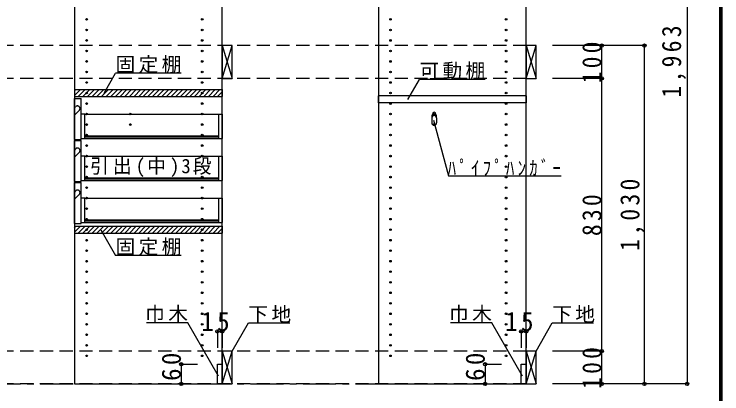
# Model space of a CAD drawing. Units: millimetres, scale not verified. Extents: x -3922 to 3878, y -2932 to 2722.
# Drawn here: x 1724 to 3878, y -1741 to -586 of the extents above; entities that cross this region are included whole.
import ezdxf

# ---------------------------------------------------------------- set-up
doc = ezdxf.new("R2010")
doc.units = ezdxf.units.MM
doc.header["$LTSCALE"] = 20
doc.header["$PDMODE"] = 32
doc.header["$PDSIZE"] = 10
for name, pattern in [('CHAIN1', [8, 5, -1, 1, -1]), ('DASHED1', [1.8, 1.2, -0.6]), ('DASHED2', [3, 2, -1])]:
    doc.linetypes.add(name, pattern=pattern)
for name, color, linetype in [('0-3_固定棚', 3, 'Continuous'), ('0-4_可動棚', 3, 'Continuous'), ('0-5_側板', 4, 'Continuous'), ('0-6_パイプハンガー', 4, 'Continuous'), ('0-7_桟木・巾木', 2, 'Continuous'), ('0-8', 7, 'Continuous'), ('0-A_文字', 7, 'Continuous'), ('0-B_寸法', 7, 'Continuous'), ('0-C_ハッチ', 4, 'Continuous'), ('F-1_枠', 6, 'Continuous')]:
    doc.layers.add(name, color=color, linetype=linetype)
doc.styles.add('ＭＳ ゴシック', font='')
doc.styles.get('ＭＳ ゴシック').set_extended_font_data('MS Gothic')

msp = doc.modelspace()

# ---------------------------------------------------------------- linework, layer by layer
at = {"layer": '0-3_固定棚', "color": 2}
for p, q in [((1907.37, -815.27), (2357.37, -815.27)), ((1907.37, -815.27), (1907.37, -836.27)), ((2357.37, -815.27), (2357.37, -836.27)), ((1907.37, -836.27), (2357.37, -836.27)), ((1907.37, -1231.27), (2357.37, -1231.27)), ((1907.37, -1231.27), (1907.37, -1252.27)), ((2357.37, -1231.27), (2357.37, -1252.27)), ((1907.37, -1252.27), (2357.37, -1252.27))]:
    msp.add_line(p, q, dxfattribs=at)
at = {"layer": '0-4_可動棚', "color": 2}
for p in [(2832.37, -855.27), (3282.37, -834.27)]:
    msp.add_line(p, (2832.37, -834.27), dxfattribs=at)
msp.add_lwpolyline([(3282.37, -834.27), (3282.37, -855.27), (2832.37, -855.27)], dxfattribs=at)
at = {"layer": '0-5_側板', "color": 3}
for p, q in [((2357.37, -1711.27), (2357.37, 251.73)), ((3282.37, -1711.27), (3282.37, 251.73))]:
    msp.add_line(p, q, dxfattribs=at)
for points in [[(1907.37, 251.73), (1907.37, -1711.27), (2357.37, -1711.27)], [(2832.37, 251.73), (2832.37, -1711.27), (3282.37, -1711.27)]]:
    msp.add_lwpolyline(points, dxfattribs=at)
at = {"layer": '0-5_側板'}
for centre in [(1944.37, -601.77), (2296.37, -601.77), (2869.37, -601.77), (3221.37, -601.77), (1944.37, -633.77), (2296.37, -633.77), (2869.37, -633.77), (3221.37, -633.77), (1944.37, -665.77), (2296.37, -665.77), (2869.37, -665.77), (3221.37, -665.77), (1944.37, -697.77), (2296.37, -697.77), (2869.37, -697.77), (3221.37, -697.77), (1944.37, -729.77), (2296.37, -729.77), (2869.37, -729.77), (3221.37, -729.77), (1944.37, -761.77), (2296.37, -761.77), (2869.37, -761.77), (3221.37, -761.77), (1944.37, -793.77), (2296.37, -793.77), (2869.37, -793.77), (3221.37, -793.77), (1944.37, -825.77), (2296.37, -825.77), (2869.37, -825.77), (3221.37, -825.77), (1944.37, -857.77), (2296.37, -857.77), (2869.37, -857.77), (3221.37, -857.77), (1944.37, -889.77), (2077.37, -889.77), (2296.37, -889.77), (2869.37, -889.77), (3002.37, -889.77), (3221.37, -889.77), (1944.37, -921.77), (2077.37, -921.77), (2296.37, -921.77), (2869.37, -921.77), (3002.37, -921.77), (3221.37, -921.77), (1944.37, -953.77), (2296.37, -953.77), (2869.37, -953.77), (3221.37, -953.77), (1944.37, -985.77), (2296.37, -985.77), (2869.37, -985.77), (3221.37, -985.77), (1944.37, -1017.77), (2296.37, -1017.77), (2869.37, -1017.77), (3221.37, -1017.77), (1944.37, -1049.77), (2296.37, -1049.77), (2869.37, -1049.77), (3221.37, -1049.77), (1944.37, -1081.77), (2296.37, -1081.77), (2869.37, -1081.77), (3221.37, -1081.77), (1944.37, -1113.77), (2296.37, -1113.77), (2869.37, -1113.77), (3221.37, -1113.77), (1944.37, -1145.77), (2296.37, -1145.77), (2869.37, -1145.77), (3221.37, -1145.77), (1944.37, -1177.77), (2296.37, -1177.77), (2869.37, -1177.77), (3221.37, -1177.77), (1944.37, -1209.77), (2296.37, -1209.77), (2869.37, -1209.77), (3221.37, -1209.77), (1944.37, -1241.77), (2296.37, -1241.77), (2869.37, -1241.77), (3221.37, -1241.77), (1944.37, -1273.77), (2296.37, -1273.77), (2869.37, -1273.77), (3221.37, -1273.77), (1944.37, -1305.77), (2296.37, -1305.77), (2869.37, -1305.77), (3221.37, -1305.77), (1944.37, -1337.77), (2296.37, -1337.77), (2869.37, -1337.77), (3221.37, -1337.77), (1944.37, -1369.77), (2296.37, -1369.77), (2869.37, -1369.77), (3221.37, -1369.77), (1944.37, -1401.77), (2296.37, -1401.77), (2869.37, -1401.77), (3221.37, -1401.77), (1944.37, -1433.77), (2296.37, -1433.77), (2869.37, -1433.77), (3221.37, -1433.77), (1944.37, -1465.77), (2296.37, -1465.77), (2869.37, -1465.77), (3221.37, -1465.77), (1944.37, -1497.77), (2296.37, -1497.77), (2869.37, -1497.77), (3221.37, -1497.77), (1944.37, -1529.77), (2296.37, -1529.77), (2869.37, -1529.77), (3221.37, -1529.77), (1944.37, -1561.77), (2296.37, -1561.77), (2869.37, -1561.77), (3221.37, -1561.77), (1944.37, -1593.77), (2296.37, -1593.77), (2869.37, -1593.77), (3221.37, -1593.77), (1944.37, -1625.77), (2296.37, -1625.77), (2869.37, -1625.77), (3221.37, -1625.77)]:
    msp.add_circle(centre, 2.5, dxfattribs=at)
at = {"layer": '0-6_パイプハンガー', "color": 2}
for p, q in [((2994.87, -901.77), (2994.87, -916.77)), ((3009.87, -901.77), (3009.87, -916.77))]:
    msp.add_line(p, q, dxfattribs=at)
at = {"layer": '0-6_パイプハンガー', "color": 7}
for centre, radius, start, end in [((3040.97, -903.28), 46.13, 162.96035, 178.115), ((3002.37, -889.77), 5.5, 0, 180), ((2963.77, -903.28), 46.13, 1.885, 17.03965)]:
    msp.add_arc(centre, radius, start, end, dxfattribs=at)
at = {"layer": '0-6_パイプハンガー', "color": 2}
for centre, start, end in [((3002.37, -901.77), 0, 180), ((3002.37, -916.77), 180, 0)]:
    msp.add_arc(centre, 7.5, start, end, dxfattribs=at)
at = {"layer": '0-7_桟木・巾木'}
for p, q in [((2342.37, -1651.27), (2357.37, -1651.27)), ((2357.37, -1651.27), (2357.37, -1711.27)), ((3267.37, -1651.27), (3282.37, -1651.27)), ((3282.37, -1651.27), (3282.37, -1711.27))]:
    msp.add_line(p, q, dxfattribs=at)
for points in [[(2357.37, -1711.27), (2342.37, -1711.27), (2342.37, -1651.27)], [(3282.37, -1711.27), (3267.37, -1711.27), (3267.37, -1651.27)]]:
    msp.add_lwpolyline(points, dxfattribs=at)
at = {"layer": '0-8', "color": 3}
for p, q in [((2357.37, -681.27), (2357.37, -781.27)), ((2387.37, -681.27), (2357.37, -681.27)), ((2387.37, -781.27), (2387.37, -681.27)), ((3282.37, -681.27), (3282.37, -781.27)), ((3312.37, -681.27), (3282.37, -681.27)), ((3312.37, -781.27), (3312.37, -681.27)), ((2357.37, -781.27), (2387.37, -781.27)), ((3282.37, -781.27), (3312.37, -781.27)), ((2357.37, -1611.27), (2357.37, -1711.27)), ((2387.37, -1611.27), (2357.37, -1611.27)), ((2387.37, -1711.27), (2387.37, -1611.27)), ((3282.37, -1611.27), (3282.37, -1711.27)), ((3312.37, -1611.27), (3282.37, -1611.27)), ((3312.37, -1711.27), (3312.37, -1611.27)), ((2357.37, -1711.27), (2387.37, -1711.27)), ((3282.37, -1711.27), (3312.37, -1711.27))]:
    msp.add_line(p, q, dxfattribs=at)
at = {"layer": '0-8'}
for p, q in [((2357.37, -781.27), (2387.37, -681.27)), ((2357.37, -681.27), (2387.37, -781.27)), ((3282.37, -781.27), (3312.37, -681.27)), ((3282.37, -681.27), (3312.37, -781.27)), ((1939.37, -890.27), (2345.21, -890.27)), ((1939.37, -964.27), (2345.37, -964.27)), ((1939.37, -1018.27), (2345.21, -1018.27)), ((1939.37, -1092.27), (2345.37, -1092.27)), ((1939.37, -1146.27), (2345.21, -1146.27)), ((1939.37, -1220.27), (2345.37, -1220.27)), ((2357.37, -1711.27), (2387.37, -1611.27)), ((2357.37, -1611.27), (2387.37, -1711.27)), ((3282.37, -1711.27), (3312.37, -1611.27)), ((3282.37, -1611.27), (3312.37, -1711.27))]:
    msp.add_line(p, q, dxfattribs=at)
at = {"layer": '0-8', "color": 2}
for p, q in [((1927.37, -967.27), (1927.37, -842.27)), ((2345.21, -890.27), (2357.37, -890.27)), ((2345.37, -890.27), (2345.37, -964.27)), ((2357.37, -890.27), (2357.37, -964.27)), ((1907.37, -967.27), (1927.37, -967.27)), ((1927.37, -964.27), (1939.37, -964.27)), ((1939.37, -956.27), (2345.37, -956.27)), ((1939.37, -959.27), (2345.37, -959.27)), ((2345.37, -964.27), (2357.37, -964.27)), ((1927.37, -1095.27), (1927.37, -970.27)), ((2345.21, -1018.27), (2357.37, -1018.27)), ((2345.37, -1018.27), (2345.37, -1092.27)), ((2357.37, -1018.27), (2357.37, -1092.27)), ((1907.37, -1095.27), (1927.37, -1095.27)), ((1927.37, -1092.27), (1939.37, -1092.27)), ((1927.37, -1223.27), (1927.37, -1098.27)), ((1939.37, -1084.27), (2345.37, -1084.27)), ((1939.37, -1087.27), (2345.37, -1087.27)), ((2345.37, -1092.27), (2357.37, -1092.27)), ((2345.21, -1146.27), (2357.37, -1146.27)), ((2345.37, -1146.27), (2345.37, -1220.27)), ((2357.37, -1146.27), (2357.37, -1220.27)), ((1907.37, -1223.27), (1927.37, -1223.27)), ((1927.37, -1220.27), (1939.37, -1220.27)), ((1939.37, -1212.27), (2345.37, -1212.27)), ((1939.37, -1215.27), (2345.37, -1215.27)), ((2345.37, -1220.27), (2357.37, -1220.27))]:
    msp.add_line(p, q, dxfattribs=at)
at = {"layer": '0-8', "linetype": 'DASHED1'}
for p, q in [((1911.07, -867.57), (1907.37, -871.27)), ((1922.07, -878.57), (1907.37, -893.27)), ((2345.21, -890.27), (2357.37, -890.27)), ((1911.07, -995.57), (1907.37, -999.27)), ((1922.07, -1006.57), (1907.37, -1021.27)), ((2345.21, -1018.27), (2357.37, -1018.27)), ((1911.07, -1123.57), (1907.37, -1127.27)), ((1922.07, -1134.57), (1907.37, -1149.27)), ((2345.21, -1146.27), (2357.37, -1146.27))]:
    msp.add_line(p, q, dxfattribs=at)
at = {"layer": '0-8', "color": 2}
for points in [[(1907.37, -967.27), (1907.37, -842.27), (1927.37, -842.27)], [(1939.37, -964.27), (1939.37, -890.27), (1927.37, -890.27)], [(1907.37, -1095.27), (1907.37, -970.27), (1927.37, -970.27)], [(1939.37, -1092.27), (1939.37, -1018.27), (1927.37, -1018.27)], [(1907.37, -1223.27), (1907.37, -1098.27), (1927.37, -1098.27)], [(1939.37, -1220.27), (1939.37, -1146.27), (1927.37, -1146.27)]]:
    msp.add_lwpolyline(points, dxfattribs=at)
at = {"layer": '0-8', "linetype": 'DASHED1'}
for centre in [(1916.57, -873.07), (1916.57, -1001.07), (1916.57, -1129.07)]:
    msp.add_arc(centre, 7.8, 315, 135, dxfattribs=at)
at = {"layer": '0-A_文字'}
for p, q in [((1997.35, -826.33), (2032.37, -765.68)), ((2232.37, -765.68), (2032.37, -765.68)), ((2922.35, -845.79), (2957.37, -785.14)), ((3157.37, -785.14), (2957.37, -785.14)), ((3000.77, -908.24), (3046.31, -1078.19)), ((3046.31, -1078.19), (3388.64, -1078.19)), ((1987.2, -1242.33), (2032.37, -1320.57)), ((2232.37, -1320.57), (2032.37, -1320.57)), ((2252.59, -1525.68), (2126.56, -1525.68)), ((2345.97, -1687.41), (2252.59, -1525.68)), ((3177.59, -1525.68), (3051.56, -1525.68)), ((3270.97, -1687.41), (3177.59, -1525.68))]:
    msp.add_line(p, q, dxfattribs=at)
at = {"layer": '0-A_文字', "linetype": 'CHAIN1'}
msp.add_line((-3316.63, -1711.27), (3282.37, -1711.27), dxfattribs=at)
at = {"layer": '0-A_文字'}
for points in [[(2387.37, -1611.27), (2436.79, -1525.68), (2562.81, -1525.68)], [(3312.37, -1611.27), (3361.79, -1525.68), (3487.81, -1525.68)]]:
    msp.add_lwpolyline(points, dxfattribs=at)
at = {"layer": '0-B_寸法', "color": 4}
for p, q in [((3772.37, 251.73), (3772.37, -1711.27)), ((3642.37, -681.27), (3362.37, -681.27)), ((3512.37, -781.27), (3512.37, -681.27)), ((3642.37, -1711.27), (3642.37, -681.27)), ((3512.37, -781.27), (3362.37, -781.27)), ((3512.37, -1611.27), (3512.37, -781.27)), ((2342.37, -1551.27), (2357.37, -1551.27)), ((2342.37, -1551.27), (2342.37, -1601.27)), ((2357.37, -1551.27), (2357.37, -1601.27)), ((3267.37, -1551.27), (3282.37, -1551.27)), ((3267.37, -1551.27), (3267.37, -1601.27)), ((3282.37, -1551.27), (3282.37, -1601.27)), ((3512.37, -1611.27), (3362.37, -1611.27)), ((3512.37, -1711.27), (3512.37, -1611.27)), ((2232.37, -1651.27), (2232.37, -1711.27)), ((2232.37, -1651.27), (2282.37, -1651.27)), ((3157.37, -1651.27), (3157.37, -1711.27)), ((3157.37, -1651.27), (3207.37, -1651.27)), ((2232.37, -1711.27), (2282.37, -1711.27)), ((3157.37, -1711.27), (3207.37, -1711.27)), ((3772.37, -1711.27), (3362.37, -1711.27))]:
    msp.add_line(p, q, dxfattribs=at)
at = {"layer": '0-B_寸法', "color": 4, "linetype": 'DASHED2'}
for p, q in [((3282.37, -681.27), (-3316.63, -681.27)), ((3282.37, -781.27), (-3316.63, -781.27)), ((3282.37, -1611.27), (-3316.63, -1611.27)), ((3282.37, -1711.27), (-3316.63, -1711.27))]:
    msp.add_line(p, q, dxfattribs=at)
at = {"layer": '0-B_寸法'}
for p in [(3512.37, -681.27), (3642.37, -681.27), (3512.37, -781.27), (2342.37, -1551.27), (2357.37, -1551.27), (3267.37, -1551.27), (3282.37, -1551.27), (3512.37, -1611.27), (2232.37, -1651.27), (3157.37, -1651.27), (2232.37, -1711.27), (3157.37, -1711.27), (3512.37, -1711.27), (3642.37, -1711.27), (3772.37, -1711.27)]:
    msp.add_point(p, dxfattribs=at)
at = {"layer": '0-C_ハッチ'}
for p, q in [((1907.37, -833.79), (1925.9, -815.27)), ((1907.37, -819.65), (1911.75, -815.27)), ((1919.04, -836.27), (1940.04, -815.27)), ((1933.18, -836.27), (1954.18, -815.27)), ((1947.32, -836.27), (1968.32, -815.27)), ((1961.46, -836.27), (1982.46, -815.27)), ((1975.61, -836.27), (1996.61, -815.27)), ((1989.75, -836.27), (2010.75, -815.27)), ((2003.89, -836.27), (2024.89, -815.27)), ((2018.03, -836.27), (2039.03, -815.27)), ((2032.17, -836.27), (2053.17, -815.27)), ((2046.32, -836.27), (2067.32, -815.27)), ((2060.46, -836.27), (2081.46, -815.27)), ((2074.6, -836.27), (2095.6, -815.27)), ((2088.74, -836.27), (2109.74, -815.27)), ((2102.89, -836.27), (2123.89, -815.27)), ((2117.03, -836.27), (2138.03, -815.27)), ((2131.17, -836.27), (2152.17, -815.27)), ((2145.31, -836.27), (2166.31, -815.27)), ((2159.45, -836.27), (2180.45, -815.27)), ((2173.6, -836.27), (2194.6, -815.27)), ((2187.74, -836.27), (2208.74, -815.27)), ((2201.88, -836.27), (2222.88, -815.27)), ((2216.02, -836.27), (2237.02, -815.27)), ((2230.16, -836.27), (2251.16, -815.27)), ((2244.31, -836.27), (2265.31, -815.27)), ((2258.45, -836.27), (2279.45, -815.27)), ((2272.59, -836.27), (2293.59, -815.27)), ((2286.73, -836.27), (2307.73, -815.27)), ((2300.88, -836.27), (2321.88, -815.27)), ((2315.02, -836.27), (2336.02, -815.27)), ((2329.16, -836.27), (2350.16, -815.27)), ((2343.3, -836.27), (2357.37, -822.2)), ((1907.37, -1249.79), (1925.9, -1231.27)), ((1907.37, -1235.65), (1911.75, -1231.27)), ((1919.04, -1252.27), (1940.04, -1231.27)), ((1933.18, -1252.27), (1954.18, -1231.27)), ((1947.32, -1252.27), (1968.32, -1231.27)), ((1961.46, -1252.27), (1982.46, -1231.27)), ((1975.61, -1252.27), (1996.61, -1231.27)), ((1989.75, -1252.27), (2010.75, -1231.27)), ((2003.89, -1252.27), (2024.89, -1231.27)), ((2018.03, -1252.27), (2039.03, -1231.27)), ((2032.17, -1252.27), (2053.17, -1231.27)), ((2046.32, -1252.27), (2067.32, -1231.27)), ((2060.46, -1252.27), (2081.46, -1231.27)), ((2074.6, -1252.27), (2095.6, -1231.27)), ((2088.74, -1252.27), (2109.74, -1231.27)), ((2102.89, -1252.27), (2123.89, -1231.27)), ((2117.03, -1252.27), (2138.03, -1231.27)), ((2131.17, -1252.27), (2152.17, -1231.27)), ((2145.31, -1252.27), (2166.31, -1231.27)), ((2159.45, -1252.27), (2180.45, -1231.27)), ((2173.6, -1252.27), (2194.6, -1231.27)), ((2187.74, -1252.27), (2208.74, -1231.27)), ((2201.88, -1252.27), (2222.88, -1231.27)), ((2216.02, -1252.27), (2237.02, -1231.27)), ((2230.16, -1252.27), (2251.16, -1231.27)), ((2244.31, -1252.27), (2265.31, -1231.27)), ((2258.45, -1252.27), (2279.45, -1231.27)), ((2272.59, -1252.27), (2293.59, -1231.27)), ((2286.73, -1252.27), (2307.73, -1231.27)), ((2300.88, -1252.27), (2321.88, -1231.27)), ((2315.02, -1252.27), (2336.02, -1231.27)), ((2329.16, -1252.27), (2350.16, -1231.27)), ((2343.3, -1252.27), (2357.37, -1238.2))]:
    msp.add_line(p, q, dxfattribs=at)
at = {"layer": 'F-1_枠'}
for p, q in [((3871.3, 2722.29), (3871.3, -2864.37)), ((3874.63, 2722.29), (3874.63, -2864.37)), ((3877.97, 2722.29), (3877.97, -2864.37))]:
    msp.add_line(p, q, dxfattribs=at)

# ---------------------------------------------------------------- texts
at = {"layer": '0-A_文字', "char_height": 43.99, "attachment_point": 7, "style": 'ＭＳ ゴシック'}
for s, insert in [('\\T1.17;固定棚', (2032.37, -765.68)), ('\\T1.17;可動棚', (2957.37, -785.14)), ('\\T1.22;\\W0.95;引出(中)3段', (1954.87, -1081.67)), ('\\T1.39;\\W0.85;ﾊﾟｲﾌﾟﾊﾝｶﾞｰ', (3043.64, -1078.19)), ('\\T1.17;固定棚', (2032.37, -1320.57)), ('\\T1.17;巾木', (2122.59, -1525.68)), ('\\T1.17;下地', (2436.79, -1525.68)), ('\\T1.17;巾木', (3047.59, -1525.68)), ('\\T1.17;下地', (3361.79, -1525.68))]:
    msp.add_mtext(s, dxfattribs=dict(at, insert=insert))
at = {"layer": '0-B_寸法', "char_height": 58.65, "attachment_point": 7, "rotation": 90, "style": 'ＭＳ ゴシック'}
for s, insert in [('\\T1.28;\\W0.9;1,963', (3769.05, -839.77)), ('\\T1.27;\\W0.9;100', (3512.37, -796.27)), ('\\T1.28;\\W0.9;1,030', (3642.37, -1306.27)), ('\\T1.27;\\W0.9;830', (3512.37, -1261.27)), ('\\T1.27;\\W0.9;100', (3512.37, -1726.27)), ('\\T1.27;\\W0.95;60', (2232.37, -1702.05)), ('\\T1.27;\\W0.95;60', (3157.37, -1702.05))]:
    msp.add_mtext(s, dxfattribs=dict(at, insert=insert))
at = {"layer": '0-B_寸法', "char_height": 58.65, "attachment_point": 7, "style": 'ＭＳ ゴシック'}
for insert in [(2293.52, -1551.27), (3218.52, -1551.27)]:
    msp.add_mtext('\\T1.27;\\W0.95;15', dxfattribs=dict(at, insert=insert))

doc.saveas('drawing.dxf')
